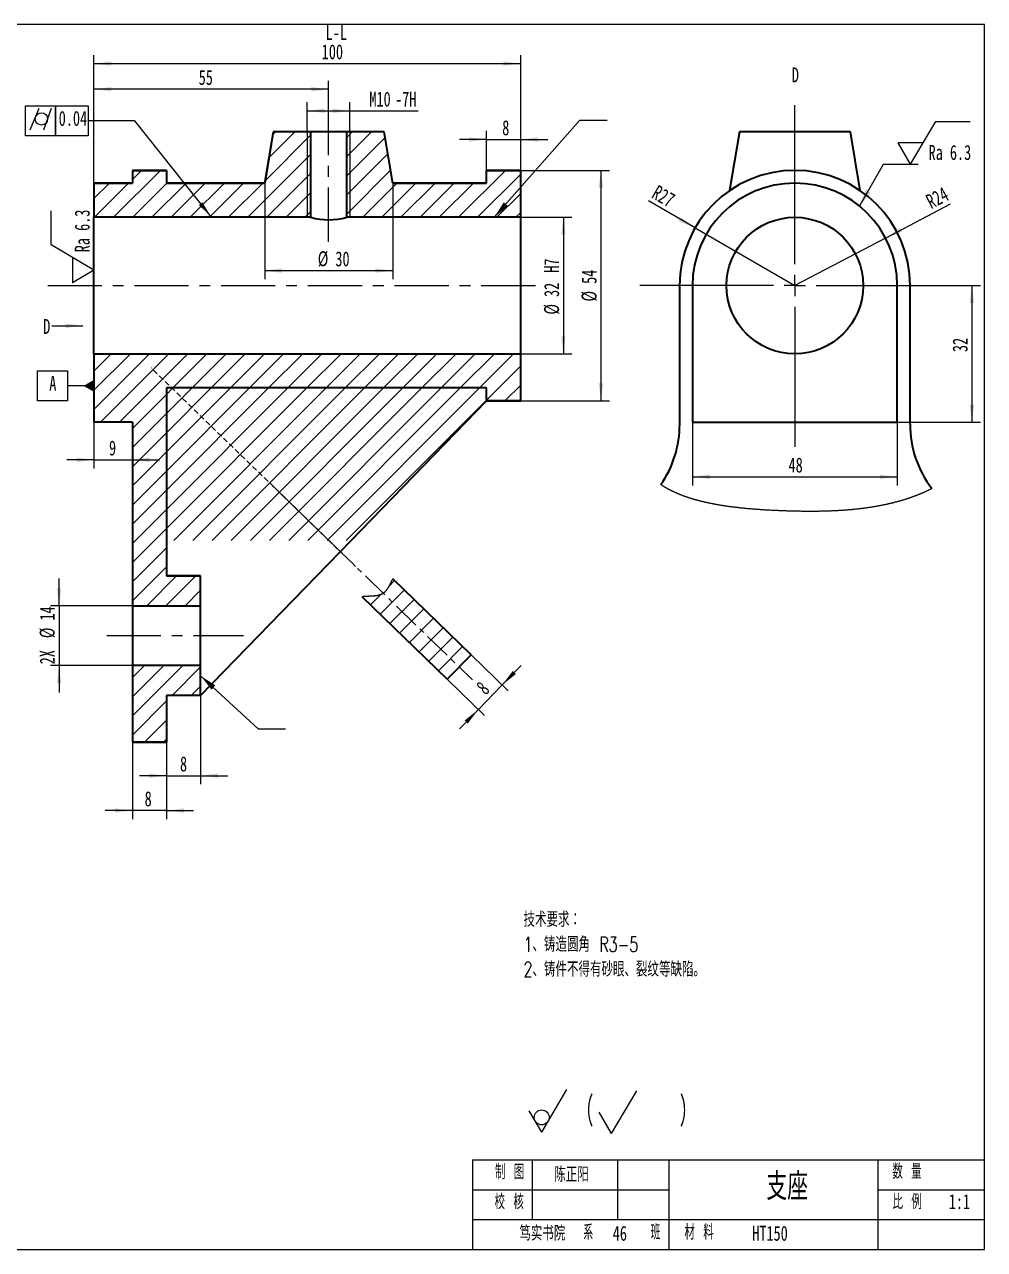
# Model space of a CAD drawing. Header units: millimetres. Extents: x 0 to 415, y -4 to 292.
# Drawn here: x 190 to 415, y 5 to 292 of the extents above; entities that cross this region are included whole.
import ezdxf

# ---------------------------------------------------------------- set-up
doc = ezdxf.new("R2010")
doc.units = ezdxf.units.MM
doc.header["$PDSIZE"] = -1
for name, pattern in [('CENTER', [10.16, 6.35, -1.27, 1.27, -1.27]), ('CENTERX2', [20.32, 12.7, -2.54, 2.54, -2.54]), ('HIDDEN', [1.905, 1.27, -0.635])]:
    doc.linetypes.add(name, pattern=pattern)
for name, color, linetype in [('10', 7, 'Continuous'), ('5', 7, 'Continuous'), ('SLD-0', 7, 'Continuous')]:
    doc.layers.add(name, color=color, linetype=linetype)
doc.styles.add('SLDTEXTSTYLE0', font='TXT', dxfattribs={"width": 0.7, "bigfont": 'bigfont'})
doc.styles.add('SLDTEXTSTYLE1', font='TXT', dxfattribs={"width": 0.55, "bigfont": 'bigfont'})
doc.styles.add('SLDTEXTSTYLE2', font='TXT', dxfattribs={"width": 0.7})
doc.styles.add('SLDTEXTSTYLE3', font='TXT', dxfattribs={"width": 0.633333, "bigfont": 'bigfont'})
doc.styles.add('SLDTEXTSTYLE4', font='TXT', dxfattribs={"width": 0.54, "bigfont": 'bigfont'})
doc.dimstyles.new('SLDDIMSTYLE0', dxfattribs={"dimtxt": 3.5, "dimasz": 4.08, "dimexe": 0, "dimexo": 0.0625, "dimgap": 0.875, "dimtad": 2, "dimdec": 1, "dimrnd": 1e-09, "dimzin": 12, "dimdsep": 46, "dimtxsty": 'SLDTEXTSTYLE2', "dimsah": 1, "dimcen": 0.09, "dimadec": 0, "dimazin": 3, "dimtfac": 1, "dimtdec": 3, "dimtofl": 0, "dimtmove": 0, "dimatfit": 3, "dimfxl": 1, "dimfrac": 2, "dimtolj": 1, "dimtzin": 12, "dimarcsym": 0})
doc.dimstyles.new('SLDDIMSTYLE1', dxfattribs={"dimtxt": 3.5, "dimasz": 4.08, "dimexe": 0, "dimexo": 0.0625, "dimgap": 0.875, "dimtad": 2, "dimdec": 1, "dimrnd": 1e-09, "dimzin": 12, "dimdsep": 46, "dimtxsty": 'SLDTEXTSTYLE2', "dimsah": 1, "dimcen": 0, "dimadec": 0, "dimazin": 3, "dimtfac": 1, "dimtdec": 3, "dimtofl": 0, "dimtmove": 0, "dimatfit": 3, "dimfxl": 1, "dimfrac": 2, "dimtolj": 1, "dimtzin": 12, "dimarcsym": 0})
doc.dimstyles.new('SLDDIMSTYLE2', dxfattribs={"dimtxt": 0.18, "dimasz": 4.08, "dimexe": 0, "dimexo": 0.0625, "dimgap": 0, "dimtad": 0, "dimtih": 1, "dimtoh": 1, "dimdec": 0, "dimrnd": 1e-09, "dimzin": 0, "dimdsep": 46, "dimtxsty": 'Standard', "dimsah": 1, "dimcen": 0.09, "dimadec": 0, "dimazin": 0, "dimtfac": 4.08, "dimtdec": 0, "dimtofl": 0, "dimtmove": 0, "dimatfit": 3, "dimfxl": 1, "dimfrac": 2, "dimtolj": 1, "dimtzin": 0, "dimarcsym": 0})
doc.dimstyles.new('SLDDIMSTYLE3', dxfattribs={"dimtxt": 3.5, "dimasz": 4.08, "dimexe": 0, "dimexo": 0.0625, "dimgap": 0.875, "dimtad": 2, "dimdec": 1, "dimrnd": 1e-09, "dimzin": 12, "dimdsep": 46, "dimtxsty": 'SLDTEXTSTYLE2', "dimsah": 1, "dimcen": 0.09, "dimadec": 0, "dimazin": 3, "dimtfac": 1, "dimtdec": 3, "dimtmove": 0, "dimatfit": 0, "dimfxl": 1, "dimfrac": 2, "dimtolj": 1, "dimtzin": 12, "dimarcsym": 0})

# ---------------------------------------------------------------- blocks, each defined once
blk = doc.blocks.new('SW_SFSYMBOL_0')
at = {"layer": '10', "color": 0}
for q in [(5.8989, 6.4995), (-2.94945, 1.49975)]:
    blk.add_line((0, -3.5), q, dxfattribs=at)
blk.add_circle((0, 0), 1.75, dxfattribs=at)
blk = doc.blocks.new('SW_SFSYMBOL_1')
at = {"layer": '10', "color": 0}
for q in [(5.8989, 9.9995), (-2.94945, 4.99975)]:
    blk.add_line((0, 0), q, dxfattribs=at)
blk = doc.blocks.new('_D_7')
at = {"layer": '10', "transparency": 16777216}
for p, q in [((206.31, 254.83), (206.31, 278.83)), ((261.31, 267.11), (261.31, 278.83)), ((261.31, 276.83), (206.31, 276.83))]:
    blk.add_line(p, q, dxfattribs=at)
for points in [[(206.31, 276.83), (210.39, 276.33), (210.39, 277.34)], [(261.31, 276.83), (257.23, 277.34), (257.23, 276.33)]]:
    blk.add_solid(points, dxfattribs=at)
at = {"layer": '10', "transparency": 16777216, "insert": (230.85, 281.35), "char_height": 3.5, "attachment_point": 1, "style": 'SLDTEXTSTYLE2'}
blk.add_mtext('55', dxfattribs=at)
blk = doc.blocks.new('_D_8')
at = {"layer": '10', "transparency": 16777216}
for p, q in [((206.31, 246.83), (206.31, 284.83)), ((306.31, 246.83), (306.31, 284.83)), ((206.31, 282.83), (306.31, 282.83))]:
    blk.add_line(p, q, dxfattribs=at)
for points in [[(206.31, 282.83), (210.39, 282.33), (210.39, 283.34)], [(306.31, 282.83), (302.23, 283.34), (302.23, 282.33)]]:
    blk.add_solid(points, dxfattribs=at)
at = {"layer": '10', "transparency": 16777216, "insert": (259.68, 287.35), "char_height": 3.5, "attachment_point": 1, "style": 'SLDTEXTSTYLE2'}
blk.add_mtext('100', dxfattribs=at)
blk = doc.blocks.new('_D_9')
at = {"layer": '10', "transparency": 16777216}
for p, q in [((298.31, 257.83), (298.31, 267.05)), ((306.31, 257.83), (306.31, 267.05)), ((298.31, 265.05), (291.96, 265.05)), ((298.31, 265.05), (306.31, 265.05)), ((306.31, 265.05), (312.66, 265.05))]:
    blk.add_line(p, q, dxfattribs=at)
for points in [[(298.31, 265.05), (294.23, 265.56), (294.23, 264.54)], [(306.31, 265.05), (310.39, 264.54), (310.39, 265.56)]]:
    blk.add_solid(points, dxfattribs=at)
at = {"layer": '10', "transparency": 16777216, "insert": (301.98, 269.56), "char_height": 3.5, "attachment_point": 1, "style": 'SLDTEXTSTYLE2'}
blk.add_mtext('8', dxfattribs=at)
blk = doc.blocks.new('_D_10')
at = {"layer": '10', "transparency": 16777216}
for p, q in [((246.32, 254.83), (246.32, 232.34)), ((276.31, 254.83), (276.31, 232.34)), ((246.32, 234.34), (276.31, 234.34))]:
    blk.add_line(p, q, dxfattribs=at)
for points in [[(246.32, 234.34), (250.4, 233.83), (250.4, 234.85)], [(276.31, 234.34), (272.23, 234.85), (272.23, 233.83)]]:
    blk.add_solid(points, dxfattribs=at)
at = {"layer": '10', "transparency": 16777216, "char_height": 3.5, "attachment_point": 1, "style": 'SLDTEXTSTYLE2'}
for s, insert in [('%%c', (258.76, 238.87)), ('30', (262.88, 238.85))]:
    blk.add_mtext(s, dxfattribs=dict(at, insert=insert))
blk = doc.blocks.new('_D_11')
at = {"layer": '10', "transparency": 16777216}
for p, q in [((306.31, 246.83), (318.31, 246.83)), ((316.31, 246.83), (316.31, 214.84)), ((306.31, 214.84), (318.31, 214.84))]:
    blk.add_line(p, q, dxfattribs=at)
for points in [[(316.31, 246.83), (315.81, 242.75), (316.82, 242.75)], [(316.31, 214.84), (316.82, 218.92), (315.81, 218.92)]]:
    blk.add_solid(points, dxfattribs=at)
at = {"layer": '10', "transparency": 16777216, "char_height": 3.5, "attachment_point": 1, "rotation": 90, "style": 'SLDTEXTSTYLE2'}
for s, insert in [('H7', (311.8, 233.85)), ('32', (311.8, 228.16)), ('%%c', (311.79, 224.04))]:
    blk.add_mtext(s, dxfattribs=dict(at, insert=insert))
blk = doc.blocks.new('_D_12')
at = {"layer": '10', "transparency": 16777216}
for p, q in [((306.31, 257.83), (327.11, 257.83)), ((325.11, 257.83), (325.11, 203.84)), ((306.31, 203.84), (327.11, 203.84))]:
    blk.add_line(p, q, dxfattribs=at)
for points in [[(325.11, 257.83), (324.6, 253.75), (325.62, 253.75)], [(325.11, 203.84), (325.62, 207.92), (324.6, 207.92)]]:
    blk.add_solid(points, dxfattribs=at)
at = {"layer": '10', "transparency": 16777216, "char_height": 3.5, "attachment_point": 1, "rotation": 90, "style": 'SLDTEXTSTYLE2'}
for s, insert in [('54', (320.6, 231.22)), ('%%c', (320.59, 227.1))]:
    blk.add_mtext(s, dxfattribs=dict(at, insert=insert))
blk = doc.blocks.new('_D_13')
at = {"layer": '10', "transparency": 16777216}
for p, q in [((256.31, 266.83), (256.31, 273.77)), ((266.31, 266.83), (266.31, 273.77)), ((256.31, 271.77), (266.31, 271.77)), ((266.31, 271.77), (282.31, 271.77))]:
    blk.add_line(p, q, dxfattribs=at)
for points in [[(256.31, 271.77), (260.39, 271.26), (260.39, 272.27)], [(266.31, 271.77), (262.23, 272.27), (262.23, 271.26)]]:
    blk.add_solid(points, dxfattribs=at)
at = {"layer": '10', "transparency": 16777216, "char_height": 3.5, "attachment_point": 1, "style": 'SLDTEXTSTYLE2'}
for s, insert in [('M10', (270.85, 276.28)), ('-7H', (276.87, 276.28))]:
    blk.add_mtext(s, dxfattribs=dict(at, insert=insert))
blk = doc.blocks.new('_D_14')
at = {"layer": '10', "transparency": 16777216}
for p, q in [((215.31, 123.83), (215.31, 105.83)), ((223.31, 123.83), (223.31, 105.83)), ((215.31, 107.83), (208.96, 107.83)), ((223.31, 107.83), (215.31, 107.83)), ((223.31, 107.83), (229.66, 107.83))]:
    blk.add_line(p, q, dxfattribs=at)
for points in [[(215.31, 107.83), (211.23, 108.34), (211.23, 107.33)], [(223.31, 107.83), (227.39, 107.33), (227.39, 108.34)]]:
    blk.add_solid(points, dxfattribs=at)
at = {"layer": '10', "transparency": 16777216, "insert": (218.19, 112.35), "char_height": 3.5, "attachment_point": 1, "style": 'SLDTEXTSTYLE2'}
blk.add_mtext('8', dxfattribs=at)
blk = doc.blocks.new('_D_15')
at = {"layer": '10', "transparency": 16777216}
for p, q in [((231.31, 134.83), (231.31, 114)), ((223.31, 123.83), (223.31, 114)), ((223.31, 116), (216.96, 116)), ((223.31, 116), (231.31, 116)), ((231.31, 116), (237.66, 116))]:
    blk.add_line(p, q, dxfattribs=at)
for points in [[(223.31, 116), (219.23, 116.51), (219.23, 115.49)], [(231.31, 116), (235.39, 115.49), (235.39, 116.51)]]:
    blk.add_solid(points, dxfattribs=at)
at = {"layer": '10', "transparency": 16777216, "insert": (226.47, 120.51), "char_height": 3.5, "attachment_point": 1, "style": 'SLDTEXTSTYLE2'}
blk.add_mtext('8', dxfattribs=at)
blk = doc.blocks.new('_D_16')
at = {"layer": '10', "transparency": 16777216}
for p, q in [((198.12, 155.83), (198.12, 162.18)), ((215.31, 155.83), (196.12, 155.83)), ((198.12, 155.83), (198.12, 141.83)), ((215.31, 141.83), (196.12, 141.83)), ((198.12, 141.83), (198.12, 135.48))]:
    blk.add_line(p, q, dxfattribs=at)
for points in [[(198.12, 155.83), (198.62, 159.91), (197.61, 159.91)], [(198.12, 141.83), (197.61, 137.75), (198.62, 137.75)]]:
    blk.add_solid(points, dxfattribs=at)
at = {"layer": '10', "transparency": 16777216, "char_height": 3.5, "attachment_point": 1, "rotation": 90, "style": 'SLDTEXTSTYLE2'}
for s, insert in [('14', (193.61, 152.35)), ('%%c', (193.59, 148.23)), ('2X', (193.61, 142.1))]:
    blk.add_mtext(s, dxfattribs=dict(at, insert=insert))
blk = doc.blocks.new('_D_17')
at = {"layer": '10', "transparency": 16777216}
for p, q in [((206.31, 198.83), (206.31, 188.01)), ((206.31, 190.01), (199.96, 190.01)), ((206.31, 190.01), (215.31, 190.01)), ((215.31, 190.01), (221.66, 190.01))]:
    blk.add_line(p, q, dxfattribs=at)
for points in [[(206.31, 190.01), (202.23, 190.52), (202.23, 189.51)], [(215.31, 190.01), (219.39, 189.51), (219.39, 190.52)]]:
    blk.add_solid(points, dxfattribs=at)
at = {"layer": '10', "transparency": 16777216, "insert": (209.84, 194.53), "char_height": 3.5, "attachment_point": 1, "style": 'SLDTEXTSTYLE2'}
blk.add_mtext('9', dxfattribs=at)
blk = doc.blocks.new('SW_NOTE_0')
at = {"layer": '10', "color": 0, "insert": (-2.02, 1.61), "char_height": 3.5, "attachment_point": 1, "style": 'SLDTEXTSTYLE2'}
blk.add_mtext('D', dxfattribs=at)
blk = doc.blocks.new('SW_SYMBOL_IGTOL_CYL')
at = {"layer": '10', "color": 0}
for p, q in [((0, -200), (600, 1200)), ((900, -200), (1400, 1200))]:
    blk.add_line(p, q, dxfattribs=at)
blk.add_circle((740, 500), 400, dxfattribs=at)
blk = doc.blocks.new('SW_GTOL_0')
at = {"layer": '10', "color": 0}
for p, q in [((-1.05, -1.75), (-1.05, 5.25)), ((-1.05, 5.25), (5.95, 5.25)), ((5.95, 5.25), (5.95, -1.75)), ((5.95, -1.75), (5.95, 5.25)), ((5.95, 5.25), (13.62, 5.25)), ((13.62, 5.25), (13.62, -1.75)), ((5.95, -1.75), (-1.05, -1.75)), ((13.62, -1.75), (5.95, -1.75))]:
    blk.add_line(p, q, dxfattribs=at)
at = {"layer": '10', "color": 0, "xscale": 0.003609389671361503, "yscale": 0.003609389671361503, "zscale": 0.003609389671361503}
blk.add_blockref('SW_SYMBOL_IGTOL_CYL', (0, 0.4), dxfattribs=at)
at = {"layer": '10', "color": 0, "insert": (6.72, 4.1), "char_height": 3.5, "attachment_point": 1, "style": 'SLDTEXTSTYLE2'}
blk.add_mtext('0.04', dxfattribs=at)
blk = doc.blocks.new('SW_SFSYMBOL_4')
at = {"layer": '10', "color": 0}
for p, q in [((-10, 1.7), (-10, 9.74)), ((0, -4.2), (-10, 1.7)), ((-5, -1.25), (-5, -7.15)), ((0, -4.2), (-5, -7.15))]:
    blk.add_line(p, q, dxfattribs=at)
at = {"layer": '10', "color": 0, "insert": (-4.51, 0), "char_height": 3.5, "attachment_point": 1, "rotation": 90, "style": 'SLDTEXTSTYLE2'}
blk.add_mtext('Ra 6.3', dxfattribs=at)
blk = doc.blocks.new('SW_DATUMTAG_0')
at = {"layer": '10', "color": 0}
for p, q in [((-2.73, -1.33), (-2.73, 5.67)), ((-2.73, 5.67), (4.27, 5.67)), ((4.27, 5.67), (4.27, -1.33)), ((10.47, 2.17), (4.27, 2.17)), ((4.27, -1.33), (-2.73, -1.33))]:
    blk.add_line(p, q, dxfattribs=at)
blk.add_solid([(10.47, 0.77), (10.47, 3.57), (8.02, 2.17)], dxfattribs=at)
at = {"layer": '10', "color": 0, "insert": (0, 4.51), "char_height": 3.5, "attachment_point": 1, "style": 'SLDTEXTSTYLE2'}
blk.add_mtext('A', dxfattribs=at)
blk = doc.blocks.new('_D_18')
at = {"layer": '10', "transparency": 16777216}
for q in [(407.07, 249.95), (370.56, 230.83)]:
    blk.add_line((391.82, 241.97), q, dxfattribs=at)
blk.add_solid([(391.82, 241.97), (395.67, 243.41), (395.2, 244.31)], dxfattribs=at)
at = {"layer": '10', "transparency": 16777216, "insert": (400.9, 251.81), "char_height": 3.5, "attachment_point": 1, "rotation": 27.6423, "style": 'SLDTEXTSTYLE2'}
blk.add_mtext('R24', dxfattribs=at)
blk = doc.blocks.new('_D_19')
at = {"layer": '10', "transparency": 16777216}
for q in [(336.24, 250.65), (370.56, 230.83)]:
    blk.add_line((347.18, 244.33), q, dxfattribs=at)
blk.add_solid([(347.18, 244.33), (343.9, 246.81), (343.39, 245.93)], dxfattribs=at)
at = {"layer": '10', "transparency": 16777216, "insert": (338.5, 254.55), "char_height": 3.5, "attachment_point": 1, "rotation": 330, "style": 'SLDTEXTSTYLE2'}
blk.add_mtext('R27', dxfattribs=at)
blk = doc.blocks.new('_D_20')
at = {"layer": '10', "transparency": 16777216}
for p, q in [((405.15, 230.83), (414.04, 230.83)), ((412.04, 230.83), (412.04, 198.83)), ((394.56, 198.83), (414.04, 198.83))]:
    blk.add_line(p, q, dxfattribs=at)
for points in [[(412.04, 230.83), (411.53, 226.75), (412.55, 226.75)], [(412.04, 198.83), (412.55, 202.91), (411.53, 202.91)]]:
    blk.add_solid(points, dxfattribs=at)
at = {"layer": '10', "transparency": 16777216, "insert": (407.53, 215.25), "char_height": 3.5, "attachment_point": 1, "rotation": 90, "style": 'SLDTEXTSTYLE2'}
blk.add_mtext('32', dxfattribs=at)
blk = doc.blocks.new('_D_21')
at = {"layer": '10', "transparency": 16777216}
for p, q in [((346.56, 198.83), (346.56, 184.03)), ((394.56, 198.83), (394.56, 184.03)), ((346.56, 186.03), (394.56, 186.03))]:
    blk.add_line(p, q, dxfattribs=at)
for points in [[(346.56, 186.03), (350.64, 185.52), (350.64, 186.54)], [(394.56, 186.03), (390.48, 186.54), (390.48, 185.52)]]:
    blk.add_solid(points, dxfattribs=at)
at = {"layer": '10', "transparency": 16777216, "insert": (369.08, 190.54), "char_height": 3.5, "attachment_point": 1, "style": 'SLDTEXTSTYLE2'}
blk.add_mtext('48', dxfattribs=at)
blk = doc.blocks.new('SW_CENTERMARKSYMBOL_3')
at = {"layer": '10', "color": 0}
for p, q in [((0, 5), (0, 42.26)), ((-5, 0), (-36.36, 0)), ((0, 0), (-2.5, 0)), ((0, 0), (0, 2.5)), ((0, 0), (0, -2.5)), ((0, 0), (2.5, 0)), ((5, 0), (34.59, 0)), ((0, -5), (0, -37.76))]:
    blk.add_line(p, q, dxfattribs=at)
blk = doc.blocks.new('SW_SFSYMBOL_5')
at = {"layer": '10', "color": 0}
for p, q in [((-1.75, 0), (4.15, 10)), ((4.15, 10), (12.19, 10)), ((-1.75, 0), (-4.7, 5)), ((1.2, 5), (-4.7, 5))]:
    blk.add_line(p, q, dxfattribs=at)
at = {"layer": '10', "color": 0, "insert": (2.45, 4.51), "char_height": 3.5, "attachment_point": 1, "style": 'SLDTEXTSTYLE2'}
blk.add_mtext('Ra 6.3', dxfattribs=at)
blk = doc.blocks.new('SW_HATCH_0')
at = {"color": 0, "linetype": 'Continuous', "lineweight": 18}
for p, q in [((2.28, -2.21), (7.94, 3.45)), ((4.28, 4.28), (5.66, 5.66)), ((0, 0), (2.32, 2.32)), ((4.56, -4.42), (10.21, 1.23)), ((6.83, -6.64), (12.49, -0.98)), ((9.11, -8.85), (14.77, -3.19)), ((11.39, -11.06), (17.05, -5.4)), ((13.67, -13.27), (19.33, -7.61)), ((15.95, -15.48), (21.6, -9.83))]:
    blk.add_line(p, q, dxfattribs=at)
blk = doc.blocks.new('_D_22')
at = {"layer": '10', "transparency": 16777216}
for p, q in [((294.67, 144.34), (303.41, 135.86)), ((301.97, 137.26), (306.39, 141.81)), ((289.1, 138.61), (297.83, 130.12)), ((301.97, 137.26), (296.4, 131.52)), ((296.4, 131.52), (291.97, 126.96))]:
    blk.add_line(p, q, dxfattribs=at)
for points in [[(301.97, 137.26), (305.18, 139.83), (304.45, 140.54)], [(296.4, 131.52), (293.19, 128.94), (293.92, 128.24)]]:
    blk.add_solid(points, dxfattribs=at)
at = {"layer": '10', "transparency": 16777216, "insert": (295.6, 137.17), "char_height": 3.5, "attachment_point": 1, "rotation": 45.8425, "style": 'SLDTEXTSTYLE2'}
blk.add_mtext('8', dxfattribs=at)

msp = doc.modelspace()

# ---------------------------------------------------------------- hatches: boundary and pattern name
at = {"linetype": 'Continuous', "lineweight": 18}
h = msp.add_hatch(dxfattribs=at)
h.set_pattern_fill('ANSI31', angle=3e-322, style=0)
edge = h.paths.add_edge_path(flags=0)
edge.add_line((223.31, 257.83), (215.31, 257.83))
edge.add_line((215.31, 257.83), (215.31, 254.83))
edge.add_line((215.31, 254.83), (206.31, 254.83))
edge.add_line((206.31, 254.83), (206.31, 246.83))
edge.add_line((206.31, 246.83), (257.07, 246.83))
edge.add_line((257.07, 246.83), (257.07, 266.83))
edge.add_line((257.07, 266.83), (248.32, 266.83))
edge.add_spline(control_points=[(248.32, 266.83), (247.65, 262.83), (246.98, 258.83), (246.32, 254.83)], knot_values=[0.045624, 0.045624, 0.045624, 0.045624, 0.057791, 0.057791, 0.057791, 0.057791], weights=[1, 1, 1, 1], degree=3, periodic=0)
edge.add_line((246.32, 254.83), (223.31, 254.83))
edge.add_line((223.31, 254.83), (223.31, 257.83))
h = msp.add_hatch(dxfattribs=at)
h.set_pattern_fill('ANSI31', angle=3e-322, style=0)
edge = h.paths.add_edge_path(flags=0)
edge.add_line((298.31, 257.83), (298.31, 254.83))
edge.add_line((298.31, 254.83), (276.31, 254.83))
edge.add_spline(control_points=[(276.31, 254.83), (275.65, 258.83), (274.98, 262.83), (274.31, 266.83)], knot_values=[0.02832, 0.02832, 0.02832, 0.02832, 0.040487, 0.040487, 0.040487, 0.040487], weights=[1, 1, 1, 1], degree=3, periodic=0)
edge.add_line((274.31, 266.83), (265.56, 266.83))
edge.add_line((265.56, 266.83), (265.56, 246.83))
edge.add_line((265.56, 246.83), (306.31, 246.83))
edge.add_line((306.31, 246.83), (306.31, 257.83))
edge.add_line((306.31, 257.83), (298.31, 257.83))
h = msp.add_hatch(dxfattribs=at)
h.set_pattern_fill('ANSI31', angle=3e-322, style=0)
h.paths.add_polyline_path([(223.31, 171.12), (223.31, 206.84), (298.31, 206.84), (298.31, 203.84), (306.31, 203.84), (306.31, 214.84), (206.31, 214.84), (206.31, 198.83), (215.31, 198.83), (215.31, 171.12)], flags=0)
h = msp.add_hatch(dxfattribs=at)
h.set_pattern_fill('ANSI31', angle=3e-322, style=0)
h.paths.add_polyline_path([(223.31, 171.12), (266.55, 171.12), (298.32, 203.84), (298.31, 203.84), (298.31, 206.84), (223.31, 206.84)], flags=0)
h = msp.add_hatch(dxfattribs=at)
h.set_pattern_fill('ANSI31', angle=3e-322, style=0)
h.paths.add_polyline_path([(223.31, 162.83), (223.31, 171.12), (215.31, 171.12), (215.31, 155.83), (231.31, 155.83), (231.31, 162.83)], flags=0)
h = msp.add_hatch(dxfattribs=at)
h.set_pattern_fill('ANSI31', angle=3e-322, style=0)
h.paths.add_polyline_path([(215.31, 123.83), (223.31, 123.83), (223.31, 134.83), (231.31, 134.83), (231.31, 141.83), (215.31, 141.83)], flags=0)

# ---------------------------------------------------------------- linework, layer by layer
at = {"color": 7, "linetype": 'Continuous', "lineweight": 35}
for p, q in [((248.31, 266.83), (246.31, 254.83)), ((248.32, 266.83), (246.32, 254.83)), ((248.32, 266.83), (248.31, 266.83)), ((257.07, 266.83), (248.32, 266.83)), ((257.07, 266.83), (257.07, 246.83)), ((265.56, 266.83), (257.07, 266.83)), ((265.56, 246.83), (265.56, 266.83)), ((274.31, 266.83), (265.56, 266.83)), ((276.31, 254.83), (274.31, 266.83)), ((274.31, 266.83), (274.31, 266.83)), ((276.31, 254.83), (274.31, 266.83)), ((357.56, 266.83), (355.27, 253.09)), ((383.56, 266.83), (357.56, 266.83)), ((385.85, 253.09), (383.56, 266.83)), ((223.31, 257.83), (215.31, 257.83)), ((215.31, 257.83), (223.31, 257.83)), ((215.31, 257.83), (215.31, 254.83)), ((215.31, 257.83), (215.31, 257.83)), ((223.31, 257.83), (223.31, 254.83)), ((223.31, 257.83), (223.31, 257.83)), ((306.31, 257.83), (298.31, 257.83)), ((298.31, 257.83), (306.31, 257.83)), ((298.31, 254.83), (298.31, 257.83)), ((298.31, 257.83), (298.31, 257.83)), ((306.31, 246.83), (306.31, 257.83)), ((306.31, 257.83), (306.31, 257.83)), ((215.31, 254.83), (206.31, 254.83)), ((206.31, 254.83), (206.31, 246.83)), ((206.31, 254.83), (215.31, 254.83)), ((206.31, 254.83), (206.31, 254.83)), ((246.31, 254.83), (223.31, 254.83)), ((223.31, 254.83), (246.32, 254.83)), ((246.32, 254.83), (246.33, 254.83)), ((298.31, 254.83), (276.31, 254.83)), ((276.31, 254.83), (298.31, 254.83)), ((276.31, 254.83), (276.31, 254.83)), ((206.31, 214.84), (206.31, 246.83)), ((257.07, 246.83), (206.31, 246.83)), ((306.31, 246.83), (265.56, 246.83)), ((306.31, 214.84), (306.31, 246.83)), ((343.56, 230.83), (343.56, 198.34)), ((346.56, 230.83), (346.56, 198.83)), ((394.56, 198.83), (394.56, 230.83)), ((397.56, 198.34), (397.56, 230.83)), ((206.31, 214.84), (306.31, 214.84)), ((206.31, 214.84), (206.31, 198.83)), ((306.31, 203.84), (306.31, 214.84)), ((298.31, 206.84), (223.31, 206.84)), ((223.31, 206.84), (223.31, 171.12)), ((298.31, 206.84), (223.31, 206.84)), ((223.31, 206.84), (223.31, 171.12)), ((298.31, 203.84), (298.31, 206.84)), ((298.31, 203.84), (298.31, 206.84)), ((266.55, 171.12), (298.32, 203.84)), ((306.31, 203.84), (298.31, 203.84)), ((298.32, 203.84), (298.31, 203.84)), ((298.31, 203.83), (306.31, 203.83)), ((306.31, 203.84), (306.31, 203.83)), ((215.31, 198.83), (206.31, 198.83)), ((215.31, 198.83), (215.31, 171.12)), ((346.56, 198.83), (394.56, 198.83)), ((215.31, 171.12), (215.31, 155.83)), ((223.31, 171.12), (223.31, 162.83)), ((266.55, 171.12), (231.31, 134.83)), ((223.31, 162.83), (231.31, 162.83)), ((231.31, 162.83), (223.31, 162.83)), ((231.31, 155.83), (231.31, 162.83)), ((294.67, 144.34), (276.35, 162.14)), ((289.1, 138.61), (269.2, 157.93)), ((215.31, 155.83), (231.31, 155.83)), ((215.31, 155.83), (215.31, 141.83)), ((231.31, 141.83), (231.31, 155.83)), ((294.67, 144.34), (289.1, 138.61)), ((215.31, 141.83), (215.31, 123.83)), ((231.31, 141.83), (215.31, 141.83)), ((231.31, 134.83), (231.31, 141.83)), ((231.31, 134.83), (223.31, 134.83)), ((223.31, 134.83), (223.31, 123.83)), ((231.31, 134.83), (223.31, 134.83)), ((223.31, 123.83), (215.31, 123.83)), ((215.31, 123.83), (223.31, 123.83))]:
    msp.add_line(p, q, dxfattribs=at)
at = {"color": 7, "linetype": 'Continuous', "lineweight": 18}
for p, q in [((256.31, 266.83), (256.31, 246.83)), ((266.31, 266.83), (266.31, 246.83))]:
    msp.add_line(p, q, dxfattribs=at)
at = {"color": 7, "linetype": 'HIDDEN', "lineweight": 18}
msp.add_line((267.62, 165.04), (219.73, 211.54), dxfattribs=at)
at = {"color": 7, "linetype": 'CENTER', "lineweight": 18}
for p, q in [((248.05, 184.04), (295.01, 138.45)), ((264.03, 168.52), (248.05, 184.04))]:
    msp.add_line(p, q, dxfattribs=at)
at = {"color": 7, "linetype": 'Continuous', "lineweight": 18, "flags": 128}
for points in [[(339.17, 184.23), (339.24, 184.18), (339.31, 184.14), (339.38, 184.09), (339.45, 184.05), (339.52, 184), (339.59, 183.96), (339.65, 183.92), (339.72, 183.88), (339.79, 183.83), (339.85, 183.79), (339.92, 183.75), (339.99, 183.71), (340.05, 183.67), (340.12, 183.63), (340.19, 183.59), (340.26, 183.55), (340.32, 183.51), (340.39, 183.47), (340.46, 183.43), (340.53, 183.4), (340.6, 183.36), (340.66, 183.32), (340.73, 183.28), (340.8, 183.24), (340.87, 183.2), (340.94, 183.17), (341.01, 183.13), (341.08, 183.09), (341.15, 183.06), (341.22, 183.02), (341.29, 182.98), (341.37, 182.95), (341.44, 182.91), (341.51, 182.87), (341.58, 182.84), (341.66, 182.8), (341.73, 182.76), (341.8, 182.73), (341.87, 182.69), (341.95, 182.66), (342.02, 182.62), (342.09, 182.59), (342.17, 182.55), (342.24, 182.52), (342.31, 182.49), (342.4, 182.45), (342.49, 182.41), (342.58, 182.37), (342.66, 182.33), (342.75, 182.29), (342.84, 182.25), (342.93, 182.21), (343.02, 182.17), (343.11, 182.14), (343.2, 182.1), (343.29, 182.06), (343.38, 182.02), (343.46, 181.99), (343.55, 181.95), (343.64, 181.92), (343.72, 181.88), (343.81, 181.85), (343.9, 181.82), (343.98, 181.78), (344.07, 181.75), (344.16, 181.71), (344.25, 181.68), (344.34, 181.65), (344.43, 181.61), (344.52, 181.58), (344.61, 181.55), (344.7, 181.51), (344.8, 181.48), (344.89, 181.45), (344.99, 181.41), (345.08, 181.38), (345.18, 181.35), (345.27, 181.31), (345.37, 181.28), (345.47, 181.25), (345.56, 181.22), (345.66, 181.19), (345.75, 181.16), (345.84, 181.13), (345.93, 181.1), (346.02, 181.07), (346.12, 181.04), (346.21, 181.01), (346.31, 180.98), (346.41, 180.95), (346.51, 180.92), (346.61, 180.89), (346.71, 180.86), (346.8, 180.83), (346.89, 180.81), (346.99, 180.78), (347.08, 180.75), (347.18, 180.72), (347.28, 180.69), (347.39, 180.67), (347.49, 180.64), (347.6, 180.61), (347.7, 180.58), (347.81, 180.55), (347.92, 180.52), (348.03, 180.49), (348.14, 180.46), (348.25, 180.44), (348.36, 180.41), (348.47, 180.38), (348.58, 180.35), (348.7, 180.32), (348.81, 180.3), (348.93, 180.27), (349.06, 180.24), (349.18, 180.21), (349.31, 180.18), (349.43, 180.15), (349.56, 180.12), (349.68, 180.09), (349.81, 180.06), (349.93, 180.03), (350.06, 180.01), (350.18, 179.98), (350.31, 179.95), (350.43, 179.93), (350.56, 179.9), (350.68, 179.87), (350.81, 179.85), (350.94, 179.82), (351.07, 179.8), (351.2, 179.77), (351.32, 179.75), (351.45, 179.72), (351.58, 179.7), (351.7, 179.67), (351.83, 179.65), (351.96, 179.63), (352.09, 179.6), (352.22, 179.58), (352.35, 179.56), (352.48, 179.53), (352.62, 179.51), (352.75, 179.49), (352.88, 179.47), (353.01, 179.44), (353.14, 179.42), (353.27, 179.4), (353.4, 179.38), (353.53, 179.36), (353.66, 179.34), (353.79, 179.32), (353.95, 179.29), (354.1, 179.27), (354.26, 179.25), (354.41, 179.23), (354.57, 179.2), (354.72, 179.18), (354.88, 179.16), (355.04, 179.14), (355.19, 179.11), (355.35, 179.09), (355.51, 179.07), (355.66, 179.05), (355.81, 179.03), (355.96, 179.01), (356.11, 179), (356.26, 178.98), (356.41, 178.96), (356.58, 178.94), (356.75, 178.92), (356.92, 178.9), (357.1, 178.88), (357.27, 178.86), (357.44, 178.84), (357.61, 178.82), (357.78, 178.8), (357.95, 178.78), (358.13, 178.77), (358.3, 178.75), (358.47, 178.73), (358.65, 178.71), (358.82, 178.7), (359, 178.68), (359.17, 178.66), (359.38, 178.64), (359.58, 178.63), (359.79, 178.61), (359.99, 178.59), (360.2, 178.57), (360.4, 178.55), (360.59, 178.54), (360.79, 178.52), (360.98, 178.51), (361.17, 178.49), (361.37, 178.48), (361.57, 178.46), (361.78, 178.45), (361.98, 178.43), (362.19, 178.42), (362.4, 178.4), (362.6, 178.39), (362.84, 178.38), (363.09, 178.36), (363.33, 178.34), (363.57, 178.33), (363.82, 178.32), (364.07, 178.3), (364.31, 178.29), (364.56, 178.27), (364.81, 178.26), (365.05, 178.25), (365.3, 178.24), (365.55, 178.22), (365.79, 178.21), (366.04, 178.2), (366.28, 178.19), (366.53, 178.18), (366.77, 178.17), (367.01, 178.16), (367.25, 178.15), (367.49, 178.14), (367.74, 178.13), (367.98, 178.12), (368.23, 178.11), (368.47, 178.1), (368.71, 178.09), (368.96, 178.08), (369.2, 178.08), (369.42, 178.07), (369.63, 178.06), (369.84, 178.06), (370.05, 178.05), (370.27, 178.05), (370.48, 178.04), (370.69, 178.04), (370.9, 178.03), (371.12, 178.03), (371.34, 178.02), (371.57, 178.02), (371.79, 178.02), (372.01, 178.01), (372.23, 178.01), (372.44, 178.01), (372.65, 178.01), (372.86, 178), (373.07, 178), (373.28, 178), (373.48, 178), (373.69, 178), (373.9, 178), (374.1, 178), (374.28, 178), (374.47, 178), (374.65, 178), (374.83, 178), (375.02, 178), (375.2, 178), (375.38, 178), (375.56, 178), (375.74, 178.01), (375.93, 178.01), (376.11, 178.01), (376.29, 178.01), (376.47, 178.02), (376.65, 178.02), (376.83, 178.02), (377.01, 178.03), (377.2, 178.03), (377.39, 178.04), (377.58, 178.04), (377.77, 178.05), (377.95, 178.05), (378.14, 178.06), (378.3, 178.06), (378.46, 178.07), (378.62, 178.08), (378.78, 178.08), (378.94, 178.09), (379.1, 178.09), (379.26, 178.1), (379.41, 178.11), (379.57, 178.11), (379.73, 178.12), (379.89, 178.13), (380.05, 178.14), (380.21, 178.15), (380.37, 178.15), (380.52, 178.16), (380.68, 178.17), (380.84, 178.18), (381, 178.19), (381.16, 178.2), (381.32, 178.21), (381.47, 178.22), (381.63, 178.23), (381.79, 178.24), (381.96, 178.25), (382.13, 178.26), (382.31, 178.28), (382.48, 178.29), (382.65, 178.3), (382.81, 178.32), (382.96, 178.33), (383.12, 178.34), (383.27, 178.35), (383.43, 178.37), (383.58, 178.38), (383.73, 178.39), (383.88, 178.41), (384.04, 178.42), (384.19, 178.44), (384.35, 178.45), (384.5, 178.47), (384.65, 178.48), (384.81, 178.5), (384.96, 178.51), (385.11, 178.53), (385.27, 178.55), (385.42, 178.56), (385.57, 178.58), (385.73, 178.6), (385.88, 178.62), (386.03, 178.64), (386.18, 178.65), (386.32, 178.67), (386.46, 178.69), (386.6, 178.71), (386.74, 178.72), (386.88, 178.74), (387.02, 178.76), (387.17, 178.78), (387.32, 178.8), (387.47, 178.82), (387.62, 178.84), (387.77, 178.86), (387.92, 178.89), (388.07, 178.91), (388.21, 178.93), (388.34, 178.95), (388.48, 178.97), (388.62, 178.99), (388.75, 179.01), (388.89, 179.04), (389.03, 179.06), (389.16, 179.08), (389.3, 179.1), (389.43, 179.13), (389.57, 179.15), (389.7, 179.17), (389.83, 179.2), (389.96, 179.22), (390.08, 179.24), (390.21, 179.27), (390.34, 179.29), (390.46, 179.31), (390.58, 179.33), (390.7, 179.36), (390.82, 179.38), (390.95, 179.41), (391.07, 179.43), (391.21, 179.46), (391.35, 179.49), (391.49, 179.52), (391.63, 179.55), (391.76, 179.57), (391.89, 179.6), (392.01, 179.63), (392.14, 179.65), (392.26, 179.68), (392.39, 179.71), (392.51, 179.74), (392.64, 179.77), (392.77, 179.79), (392.89, 179.82), (393.01, 179.85), (393.14, 179.88), (393.26, 179.91), (393.39, 179.94), (393.51, 179.97), (393.63, 180), (393.76, 180.04), (393.89, 180.07), (394.02, 180.1), (394.15, 180.14), (394.28, 180.17), (394.41, 180.2), (394.53, 180.24), (394.65, 180.27), (394.78, 180.3), (394.9, 180.34), (395.02, 180.37), (395.14, 180.4), (395.26, 180.44), (395.38, 180.47), (395.51, 180.51), (395.64, 180.55), (395.76, 180.58), (395.89, 180.62), (396.01, 180.66), (396.14, 180.7), (396.27, 180.74), (396.39, 180.78), (396.52, 180.82), (396.64, 180.85), (396.77, 180.89), (396.89, 180.93), (397.01, 180.97), (397.12, 181.01), (397.24, 181.05), (397.36, 181.09), (397.47, 181.13), (397.58, 181.17), (397.68, 181.2), (397.79, 181.24), (397.89, 181.28), (398, 181.31), (398.1, 181.35), (398.2, 181.39), (398.31, 181.42), (398.41, 181.46), (398.51, 181.5), (398.62, 181.54), (398.72, 181.58), (398.83, 181.62), (398.93, 181.65), (399.03, 181.69), (399.14, 181.73), (399.24, 181.77), (399.34, 181.81), (399.44, 181.86), (399.55, 181.9), (399.65, 181.94), (399.75, 181.98), (399.85, 182.02), (399.97, 182.07), (400.08, 182.11), (400.19, 182.16), (400.3, 182.21), (400.41, 182.25), (400.51, 182.3), (400.61, 182.34), (400.71, 182.39), (400.82, 182.43), (400.92, 182.47), (401.02, 182.52), (401.12, 182.56), (401.23, 182.61), (401.33, 182.66), (401.44, 182.71), (401.55, 182.77), (401.66, 182.82), (401.77, 182.87), (401.88, 182.92), (401.99, 182.97), (402.1, 183.02), (402.2, 183.08), (402.31, 183.13), (402.42, 183.18), (402.52, 183.23), (402.63, 183.29)], [(276.35, 162.14), (276.32, 162.09), (276.29, 162.03), (276.26, 161.98), (276.23, 161.93), (276.2, 161.88), (276.17, 161.82), (276.14, 161.76), (276.1, 161.7), (276.07, 161.64), (276.04, 161.58), (275.99, 161.49), (275.94, 161.4), (275.89, 161.31), (275.85, 161.22), (275.8, 161.13), (275.76, 161.06), (275.72, 160.98), (275.69, 160.91), (275.65, 160.84), (275.61, 160.76), (275.57, 160.69), (275.54, 160.63), (275.51, 160.58), (275.48, 160.52), (275.45, 160.46), (275.42, 160.41), (275.39, 160.35), (275.36, 160.3), (275.33, 160.26), (275.3, 160.21), (275.28, 160.16), (275.25, 160.11), (275.22, 160.07), (275.19, 160.02), (275.17, 159.98), (275.14, 159.94), (275.12, 159.9), (275.09, 159.86), (275.06, 159.81), (275.04, 159.77), (275.01, 159.74), (274.99, 159.71), (274.97, 159.67), (274.94, 159.64), (274.92, 159.6), (274.9, 159.57), (274.87, 159.54), (274.85, 159.51), (274.83, 159.48), (274.81, 159.45), (274.78, 159.42), (274.76, 159.39), (274.74, 159.36), (274.72, 159.34), (274.7, 159.31), (274.67, 159.28), (274.65, 159.26), (274.63, 159.23), (274.61, 159.21), (274.58, 159.18), (274.56, 159.16), (274.54, 159.13), (274.51, 159.1), (274.49, 159.08), (274.46, 159.05), (274.44, 159.03), (274.41, 159), (274.39, 158.98), (274.37, 158.96), (274.35, 158.94), (274.33, 158.92), (274.3, 158.9), (274.28, 158.88), (274.26, 158.87), (274.24, 158.85), (274.22, 158.83), (274.19, 158.81), (274.17, 158.8), (274.15, 158.78), (274.13, 158.77), (274.11, 158.75), (274.09, 158.73), (274.06, 158.72), (274.04, 158.7), (274.02, 158.69), (273.99, 158.67), (273.97, 158.66), (273.95, 158.64), (273.92, 158.63), (273.89, 158.61), (273.87, 158.6), (273.84, 158.58), (273.81, 158.56), (273.78, 158.55), (273.75, 158.53), (273.72, 158.52), (273.69, 158.51), (273.66, 158.49), (273.63, 158.48), (273.6, 158.46), (273.57, 158.45), (273.54, 158.44), (273.51, 158.43), (273.49, 158.42), (273.46, 158.4), (273.43, 158.39), (273.39, 158.38), (273.36, 158.37), (273.33, 158.36), (273.3, 158.35), (273.26, 158.34), (273.23, 158.33), (273.2, 158.32), (273.17, 158.31), (273.14, 158.3), (273.1, 158.29), (273.07, 158.28), (273.04, 158.27), (273, 158.26), (272.96, 158.25), (272.93, 158.25), (272.89, 158.24), (272.85, 158.23), (272.82, 158.22), (272.78, 158.21), (272.74, 158.2), (272.69, 158.2), (272.65, 158.19), (272.61, 158.18), (272.56, 158.17), (272.52, 158.17), (272.48, 158.16), (272.43, 158.15), (272.38, 158.15), (272.33, 158.14), (272.28, 158.13), (272.23, 158.13), (272.18, 158.12), (272.12, 158.11), (272.07, 158.11), (272.02, 158.1), (271.96, 158.1), (271.91, 158.09), (271.86, 158.09), (271.81, 158.09), (271.76, 158.08), (271.7, 158.08), (271.65, 158.07), (271.59, 158.07), (271.52, 158.07), (271.45, 158.06), (271.39, 158.06), (271.32, 158.05), (271.25, 158.05), (271.18, 158.05), (271.1, 158.04), (271.01, 158.04), (270.92, 158.04), (270.83, 158.03), (270.75, 158.03), (270.66, 158.02), (270.57, 158.02), (270.49, 158.02), (270.41, 158.01), (270.33, 158.01), (270.24, 158.01), (270.16, 158), (270.08, 158), (270.01, 157.99), (269.94, 157.99), (269.87, 157.98), (269.8, 157.98), (269.73, 157.98), (269.66, 157.97), (269.59, 157.96), (269.52, 157.96), (269.46, 157.95), (269.39, 157.95), (269.33, 157.94), (269.26, 157.93), (269.2, 157.93)]]:
    msp.add_lwpolyline(points, dxfattribs=at)
at = {"color": 7, "linetype": 'Continuous', "lineweight": 35}
msp.add_circle((370.56, 230.83), 16, dxfattribs=at)
for centre, radius, start, end in [((370.56, 230.83), 27, 0, 180), ((370.56, 230.83), 24, 0, 180), ((261.32, 262.52), 16.25, 254.9938, 285.0878), ((318.77, 198.31), 24.8, 325.3819, 0.0635), ((422.37, 198.31), 24.81, 179.9201, 217.2579)]:
    msp.add_arc(centre, radius, start, end, dxfattribs=at)
at = {"layer": '10', "linetype": 'CENTERX2', "lineweight": 18}
for p, q in [((261.31, 241.1), (261.31, 278.03)), ((195.47, 230.83), (311.55, 230.83)), ((209.3, 148.83), (241.39, 148.83))]:
    msp.add_line(p, q, dxfattribs=at)
at = {"layer": '10'}
for p, q in [((215.9, 269.41), (204.95, 269.41)), ((233.85, 246.83), (215.9, 269.41)), ((196.44, 221.4), (203.73, 221.43)), ((295, 19), (340.99, 19)), ((390, 19), (415, 19)), ((295, 12), (415, 12))]:
    msp.add_line(p, q, dxfattribs=at)
at = {"layer": '10', "color": 7, "lineweight": 25}
for p, q in [((295, 26), (415, 26)), ((309, 26), (309, 12)), ((329, 26), (329, 12)), ((340.99, 26), (341, 5)), ((390, 26), (390, 5))]:
    msp.add_line(p, q, dxfattribs=at)
at = {"layer": '10'}
msp.add_point((261.31, 267.11), dxfattribs=at)
for points in [[(233.85, 246.83), (231.71, 250.34), (230.91, 249.71)], [(203.73, 221.43), (199.65, 221.93), (199.65, 220.91)]]:
    msp.add_solid(points, dxfattribs=at)
at = {"layer": '5', "color": 7, "lineweight": 25}
for p, q in [((415, 292), (5, 292)), ((415, 5), (415, 292)), ((295, 26), (295, 5)), ((5, 5), (415, 5))]:
    msp.add_line(p, q, dxfattribs=at)
at = {"layer": 'SLD-0', "lineweight": 25}
msp.add_line((340.99, 12), (340.99, 5), dxfattribs=at)

# ---------------------------------------------------------------- block references
at = {"color": 7, "linetype": 'Continuous', "lineweight": 18}
msp.add_blockref('SW_HATCH_0', (271.11, 156.07), dxfattribs=at)
at = {"layer": '10'}
for name, p in [('SW_GTOL_0', (191.33, 267.66)), ('SW_CENTERMARKSYMBOL_3', (370.56, 230.83)), ('SW_SFSYMBOL_5', (399.44, 259.27)), ('SW_SFSYMBOL_4', (206.31, 238.64)), ('SW_NOTE_0', (196.44, 221.4)), ('SW_DATUMTAG_0', (195.84, 205.17)), ('SW_SFSYMBOL_0', (311.24, 35.96)), ('SW_SFSYMBOL_1', (327.62, 32.21))]:
    msp.add_blockref(name, p, dxfattribs=at)

# ---------------------------------------------------------------- texts
for s, insert, char_height, attachment_point, style in [('L-L', (263.09, 291.87), 3.5, 2, 'SLDTEXTSTYLE2'), ('D', (369.85, 281.94), 3.5, 1, 'SLDTEXTSTYLE2'), ('技术要求：^J1、铸造圆角 R3-5^J2、铸件不得有砂眼、裂纹等缺陷。', (306.97, 84.08), 3.5, 1, 'SLDTEXTSTYLE0'), ('（      ）', (319.19, 40.78), 6.879, 1, 'SLDTEXTSTYLE1'), ('陈正阳', (314.19, 24.32), 3.5, 1, 'SLDTEXTSTYLE0'), ('支座', (368.76, 22.94), 6.35, 2, 'SLDTEXTSTYLE0'), ('1:1', (409.12, 17.97), 3.5, 2, 'SLDTEXTSTYLE2'), ('笃实书院', (306, 10.55), 3.5, 1, 'SLDTEXTSTYLE0'), ('46', (327.88, 10.55), 3.5, 1, 'SLDTEXTSTYLE2'), ('HT150', (360.57, 10.55), 3.5, 1, 'SLDTEXTSTYLE2')]:
    msp.add_mtext(s, dxfattribs=dict(at, insert=insert, char_height=char_height, attachment_point=attachment_point, style=style))
at = {"layer": '10', "color": 7, "char_height": 3.5, "attachment_point": 2}
for s, insert, style in [('制 图', (303.71, 24.94), 'SLDTEXTSTYLE3'), ('数 量', (396.84, 25.05), 'SLDTEXTSTYLE3'), ('校 核', (303.61, 17.95), 'SLDTEXTSTYLE3'), ('比 例', (396.88, 17.95), 'SLDTEXTSTYLE3'), ('系        班', (330.01, 10.81), 'SLDTEXTSTYLE4'), ('材 料', (348.11, 10.81), 'SLDTEXTSTYLE3')]:
    msp.add_mtext(s, dxfattribs=dict(at, insert=insert, style=style))

# ---------------------------------------------------------------- dimensions: what is measured, and where the dimension line sits
at = {"layer": '10'}
for base, p1, p2, dimstyle, picture, middle in [((306.31, 282.83), (206.31, 246.83), (306.31, 246.83), 'SLDDIMSTYLE0', '_D_8', (261.98, 282.83)), ((206.31, 276.83), (261.31, 267.11), (206.31, 254.83), 'SLDDIMSTYLE0', '_D_7', (232.39, 276.83)), ((306.31, 265.05), (298.31, 257.83), (306.31, 257.83), 'SLDDIMSTYLE3', '_D_9', (302.74, 265.05)), ((215.31, 190.01), (206.31, 198.83), (215.31, 198.83), 'SLDDIMSTYLE3', '_D_17', (210.61, 190.01)), ((394.56, 186.03), (346.56, 198.83), (394.56, 198.83), 'SLDDIMSTYLE0', '_D_21', (370.61, 186.03)), ((215.31, 107.83), (223.31, 123.83), (215.31, 123.83), 'SLDDIMSTYLE3', '_D_14', (218.95, 107.83))]:
    dim = msp.add_linear_dim(base=base, p1=p1, p2=p2, dimstyle=dimstyle, dxfattribs=at)
    dim.commit()
    dim.dimension.update_dxf_attribs({"geometry": picture, "text_midpoint": middle, "dimtype": 160})
for base, p1, p2, text, picture, middle in [((266.31, 271.77), (256.31, 266.83), (266.31, 266.83), 'M10 -7H', '_D_13', (276.58, 271.77)), ((276.31, 234.34), (246.32, 254.83), (276.31, 254.83), '%%c<>', '_D_10', (262.36, 234.34))]:
    dim = msp.add_linear_dim(base=base, p1=p1, p2=p2, text=text, dimstyle='SLDDIMSTYLE0', dxfattribs=at)
    dim.commit()
    dim.dimension.update_dxf_attribs({"geometry": picture, "text_midpoint": middle, "dimtype": 160})
for base, p1, p2, text, dimstyle, picture, middle in [((325.11, 203.84), (306.31, 257.83), (306.31, 203.84), '%%c<>', 'SLDDIMSTYLE0', '_D_12', (325.11, 230.7)), ((316.31, 214.84), (306.31, 246.83), (306.31, 214.84), '%%c<>  H7', 'SLDDIMSTYLE0', '_D_11', (316.31, 230.7)), ((198.12, 141.83), (215.31, 155.83), (215.31, 141.83), '2X  %%c<>', 'SLDDIMSTYLE3', '_D_16', (198.12, 148.76))]:
    dim = msp.add_linear_dim(base=base, p1=p1, p2=p2, angle=90, text=text, dimstyle=dimstyle, dxfattribs=at)
    dim.commit()
    dim.dimension.update_dxf_attribs({"geometry": picture, "text_midpoint": middle, "dimtype": 160})
for mpoint, picture, middle in [((391.82, 241.97), '_D_18', (405.08, 248.91)), ((347.18, 244.33), '_D_19', (338.18, 249.53))]:
    dim = msp.add_radius_dim(center=(370.56, 230.83), mpoint=mpoint, dimstyle='SLDDIMSTYLE1', dxfattribs=at)
    dim.commit()
    dim.dimension.update_dxf_attribs({"geometry": picture, "text_midpoint": middle, "dimtype": 164})
for base, p1, p2, angle, dimstyle, picture, middle in [((412.04, 198.83), (405.15, 230.83), (394.56, 198.83), 90, 'SLDDIMSTYLE0', '_D_20', (412.04, 216.79)), ((296.4, 131.52), (294.67, 144.34), (289.1, 138.61), 45.8425, 'SLDDIMSTYLE3', '_D_22', (299.37, 134.58)), ((231.31, 116), (223.31, 123.83), (231.31, 134.83), 0, 'SLDDIMSTYLE3', '_D_15', (227.23, 116))]:
    dim = msp.add_linear_dim(base=base, p1=p1, p2=p2, angle=angle, dimstyle=dimstyle, dxfattribs=at)
    dim.commit()
    dim.dimension.update_dxf_attribs({"geometry": picture, "text_midpoint": middle, "dimtype": 160})

# ---------------------------------------------------------------- leaders
for points in [[(300.13, 246.83), (320.2, 269.56), (326.55, 269.56)], [(385.73, 249.43), (391.34, 259.27), (399.44, 259.27)], [(231.31, 139.42), (244.81, 126.97), (251.16, 126.97)]]:
    msp.add_leader(points, dimstyle='SLDDIMSTYLE2', dxfattribs=at)

doc.saveas('drawing.dxf')
